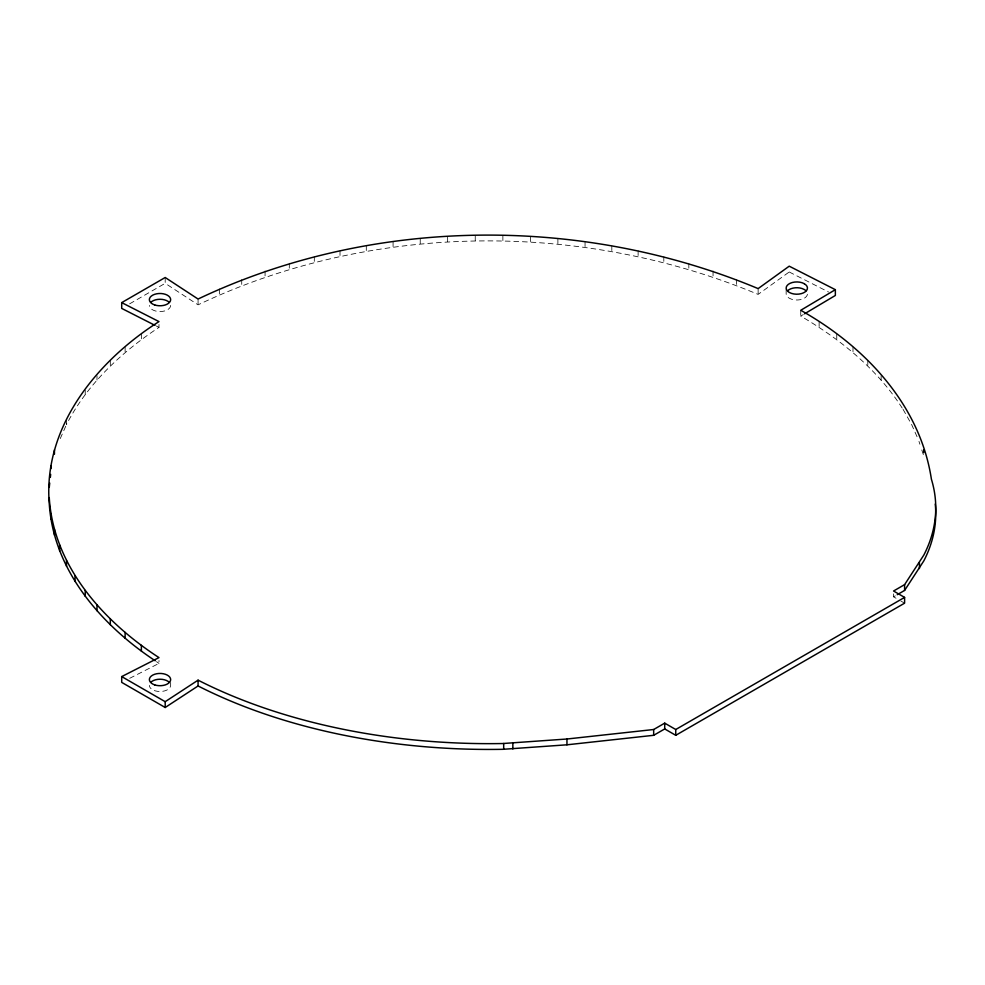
<?xml version="1.0" encoding="UTF-8"?>
<svg xmlns="http://www.w3.org/2000/svg" width="985" height="985" viewBox="0 0 985 985"><rect width="100%" height="100%" fill="white"/><g stroke="black" fill="none" stroke-linecap="round" stroke-linejoin="round"><path stroke-width="0.74" stroke-dasharray="4.92 3.69" d="M60.257 438.571L65.884 425.926M158.991 324.496L158.991 327.389C121.438 352.199 87.222 384.052 66.5 424.523L66.5 418.723M165.197 277.511L165.197 283.311L198.071 304.833C371.456 222.302 581.458 220.566 758.13 294.392L789.219 271.983L789.219 269.09M902.223 408.11C877.266 369.092 840.365 339.271 800.743 316.087L803.304 314.56M129.614 303.848L165.197 283.311M893.555 593.906L893.555 596.812L896.018 595.396M129.7 678.308L158.991 663.397L158.991 660.504M789.219 271.983L828.57 292.016M156.332 326.035L158.991 327.389M893.555 596.812L896.018 598.227M900.918 601.059L904.599 603.177M156.48 661.649L158.991 663.397M903.073 409.341L911.617 424.523L918.488 439.975M918.968 441.403L919.904 444.26M921.788 449.96L923.671 455.661M881.132 375.716L881.132 380.062M867.81 360.276L867.81 366.075M852.998 346.806L852.998 352.605M836.758 333.89L836.758 339.69M819.126 321.602L819.126 327.389M800.743 310.287L800.743 316.087M786.153 289.528L786.153 293.875A10.65 6.144 0 0 0 789.268 298.209L791.472 299.194A10.65 6.144 0 0 0 807.441 293.875M758.13 288.605L758.13 294.392M736.398 279.481L736.398 285.281M713.054 270.937L713.054 276.723M688.835 263.241L688.835 269.04M663.816 256.445L663.816 262.244M638.12 250.572L638.12 256.371M611.82 245.647L611.82 251.434M585.053 241.67L585.053 247.469M557.892 238.678L557.892 244.477M530.472 236.683L530.472 242.482M502.879 235.686L502.879 241.473M475.238 235.686L475.238 241.473M447.646 236.683L447.646 242.482M420.226 238.678L420.226 244.477M393.077 241.67L393.077 247.469M366.297 245.647L366.297 251.434M340.01 250.572L340.01 256.371M314.301 256.445L314.301 262.244M289.295 263.241L289.295 269.04M265.063 270.937L265.063 276.723M241.731 279.481L241.731 285.281M219.359 288.864L219.359 294.663M198.071 299.034L198.071 304.833M170.651 682.47L170.651 685.375A10.65 6.144 0 0 1 160.013 691.519A10.65 6.144 0 0 1 149.363 685.375M141.372 333.89L141.372 339.69M125.12 346.806L125.12 352.605M110.308 360.276L110.308 366.075M96.998 375.716L96.998 380.062M85.227 390.159L85.227 394.505M170.651 305.424A10.65 6.144 0 0 1 160.013 311.568A10.65 6.144 0 0 1 149.363 305.424"/><path stroke-width="1.48" d="M155.002 325.358L121.709 308.416L121.709 302.617L158.991 321.602C97.577 360.596 42.995 426.53 49.25 503.372C53.252 570.377 101.517 625.241 155.211 660.763M49.25 487.415L49.718 483.069M50.358 477.282L50.666 474.388M49.25 497.585C53.362 566.277 103.794 621.769 158.991 657.611L121.709 676.584L121.709 682.383L165.197 707.489L198.071 685.966A440.024 254.044 0 0 0 502.879 749.314L566.954 744.808L653.671 735.303L664.715 728.937L675.747 735.303L904.599 603.177L904.599 597.39L893.555 591.012L904.599 584.634L923.819 555.084A285.982 165.111 0 0 0 931.404 479.215C920.076 404.466 864.596 346.191 800.743 310.287L835.354 289.676L835.354 295.463L804.585 313.796M897.236 594.681L904.599 590.434L923.819 560.884A285.982 165.111 0 0 0 935.258 504.037M165.197 707.489L165.197 701.689L198.071 680.167A440.024 254.044 0 0 0 502.879 743.527L566.954 739.009L653.671 729.516L664.715 723.138L675.747 729.516L904.599 597.39M121.709 302.617L165.197 277.511L198.071 299.034C371.456 216.515 581.458 214.779 758.13 288.605L789.219 266.184L835.354 289.676M121.709 676.584L165.197 701.689M923.671 449.862L923.671 452.755M919.436 562.743L919.436 568.542M904.599 584.634L904.599 590.434M675.747 729.516L675.747 735.303M664.715 723.138L664.715 728.937M653.671 729.516L653.671 735.303M566.954 739.009L566.954 744.808M512.853 743.158L512.853 748.957M503.68 743.49L503.68 749.289M198.071 680.167L198.071 685.966M141.372 645.31L141.372 651.11M125.12 632.395L125.12 638.194M110.308 618.925L110.308 624.724M96.998 604.938L96.998 610.737M85.227 590.495L85.227 596.294M75.045 575.659L75.045 581.458M66.5 560.477L66.5 566.277M59.629 545.025L59.629 550.812M54.446 449.862L54.446 454.208M54.446 529.339L54.446 535.138M50.986 465.696L50.986 468.589M50.986 513.505L50.986 519.304M150.791 682.297A10.65 6.144 0 0 1 169.235 682.297M150.791 302.346A10.65 6.144 0 0 1 169.235 302.346M787.581 290.797A10.65 6.144 0 0 1 802.122 288.543L804.326 289.528A10.65 6.144 0 0 1 806.025 290.797M804.326 283.729L802.122 282.757A10.65 6.144 0 0 0 788.357 284.333A10.65 6.144 0 0 0 789.268 292.422L791.472 293.395A10.65 6.144 0 0 0 805.25 291.819A10.65 6.144 0 0 0 804.326 283.729M154.694 684.895A10.65 6.144 0 0 0 170.651 679.576A10.65 6.144 0 0 0 154.694 674.257A10.65 6.144 0 0 0 154.694 684.895M154.694 304.956A10.65 6.144 0 0 0 170.651 299.625A10.65 6.144 0 0 0 154.694 294.306A10.65 6.144 0 0 0 154.694 304.956"/></g></svg>
